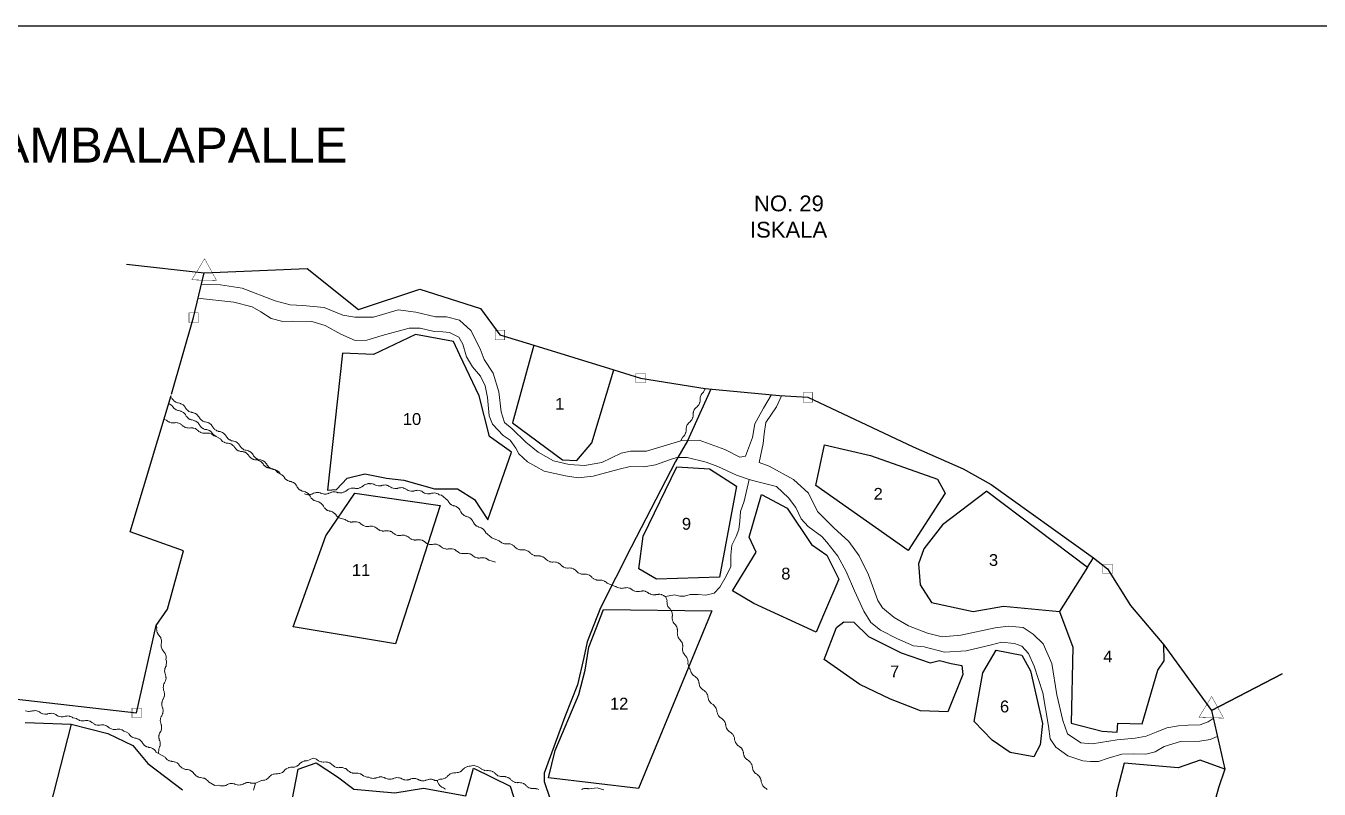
# Model space of a CAD drawing. Header units: inches. Extents: x 45 to 985, y 114 to 777.
# Drawn here: x 243.5 to 571.1, y 583.8 to 777.3 of the extents above; entities that cross this region are included whole.
import ezdxf
from ezdxf.enums import TextEntityAlignment as Align

# ---------------------------------------------------------------- set-up
doc = ezdxf.new("R2010")
doc.units = ezdxf.units.IN
doc.header["$LTSCALE"] = 15
doc.header["$MEASUREMENT"] = 0
doc.linetypes.add('ACAD_ISO02W100', pattern=[15, 12, -3])
for name, color, linetype in [('BOUNDARY', 5, 'Continuous'), ('PLOT', 7, 'Continuous'), ('PLOT NO', 7, 'Continuous'), ('ROAD', 50, 'Continuous'), ('STONES', 3, 'Continuous'), ('STREAM', 130, 'SL'), ('TEXT', 3, 'Continuous'), ('V', 6, 'Continuous')]:
    doc.layers.add(name, color=color, linetype=linetype)
doc.styles.get("Standard").update_dxf_attribs({"font": 'arial.ttf'})
doc.linetypes.add('SL', pattern='A,8e-06,[1,streme line,S=0.066667,R=0,X=0,Y=0],-0.839413', length=0.839421)

msp = doc.modelspace()

# ---------------------------------------------------------------- linework, layer by layer
at = {"layer": 'BOUNDARY', "color": 5, "linetype": 'ACAD_ISO02W100', "ltscale": 0.2}
for points in [[(240.49, 606.7), (271.53, 603.19), (276.49, 625.31), (279.36, 629.42), (283.37, 644.24), (269.9, 649.1), (280.38, 683.99), (285.97, 703.36), (288.68, 714.67)], [(268.97, 716.94), (288.68, 714.67), (314.74, 715.82), (327.77, 705.39), (343.31, 710.6), (358.62, 705.66), (363.52, 698.95), (372.15, 696.36), (392.39, 690.1), (399.17, 688), (415.56, 685.35), (434.38, 683.64), (441.54, 683.16), (468.2, 670.64), (480.94, 665.01), (488.01, 661.1), (513.93, 642.46), (517.46, 639.68), (523.3, 630.4), (531.73, 620.45), (543.78, 603.74), (561.68, 613.1), (543.78, 603.74), (547.17, 588.88), (545.62, 584.15), (543.64, 577.19)]]:
    msp.add_lwpolyline(points, dxfattribs=at)
at = {"layer": 'PLOT'}
for points in [[(323.68, 694.32), (319.9, 659.6), (322.15, 659.78), (324.84, 662.66), (329.31, 663.74), (334.81, 662.64), (339.24, 662.17), (347.01, 659.97), (352.8, 659.96), (357.14, 657.23), (360.53, 652.09), (366.52, 669.25), (360.93, 673.19), (358.3, 683.54), (353.37, 693.86), (351.78, 697.3), (342.17, 699.09), (331.5, 693.97), (323.68, 694.32)], [(372.15, 696.36), (366.74, 676.71), (379.39, 667.35), (383.07, 667.12), (386.81, 671.64), (392.39, 690.1)], [(445.79, 671.07), (457.41, 668.42), (474.4, 662.44), (476.35, 658.88), (466.98, 644.31), (443.58, 660.77), (445.79, 671.07)], [(408.4, 665.57), (416.69, 665.05), (423.45, 660.6), (419.19, 637.61), (403.22, 637.08), (398.73, 639.7), (399.86, 648), (408.4, 665.57)], [(326.77, 658.84), (348.43, 655.71), (341.43, 633.93), (337.12, 620.65), (311.23, 624.96), (319.46, 648.05), (326.77, 658.84)], [(429.8, 658.52), (436.34, 655.06), (442.5, 645.88), (446.41, 643.17), (447.86, 640.14), (449.39, 637.08), (445.82, 628.62), (443.71, 623.61), (427.9, 630.89), (422.48, 634.09), (428.44, 643.91), (426.66, 647.74), (429.8, 658.52)], [(486.86, 659.34), (475.64, 650.87), (470.91, 644.78), (469.61, 640.95), (470.02, 635.62), (472.9, 631.17), (483.44, 628.84), (491.11, 630.21), (505.29, 628.87)], [(486.86, 659.34), (512.37, 640.07), (513.93, 642.46)], [(512.37, 640.07), (505.29, 628.87), (508.72, 619.86), (508.23, 600.57), (516.1, 598.57), (519.94, 598.29), (520.05, 600.57), (526.26, 600.42), (530.24, 613.98), (531.85, 616.39), (531.73, 620.45)], [(389.84, 629.39), (417.27, 629.01), (398.7, 584.03), (375.84, 586.68), (377.55, 593.68), (383.54, 607.84), (385.12, 614.01), (386.11, 619.85), (389.84, 629.39)], [(453.17, 626.15), (456.92, 622.57), (465.16, 618.43), (472.58, 615.84), (474.88, 616.47), (477.9, 615.66), (480.58, 615.21), (480.78, 612.87), (477.01, 603.45), (470.07, 603.67), (462.5, 606.61), (454.72, 610.34), (445.67, 616.69), (448.85, 624.84), (450.66, 626.21), (453.17, 626.15)], [(489.24, 619.05), (495.78, 617.77), (497.93, 613.79), (501.01, 600.48), (500.44, 595.09), (498.79, 592.04), (492.8, 593.1), (488.23, 596.24), (483.66, 600.99), (485.85, 613.35), (489.24, 619.05)], [(254.97, 600.28), (246.93, 568.93), (243.18, 556.01), (240.96, 549.71), (234.75, 533.4), (232.8, 519.88), (232.49, 515.24), (226.56, 486.95)], [(243.28, 600.74), (254.97, 600.28), (264.23, 597.98), (270.58, 594.94), (274.34, 590.32), (283.2, 583.66)], [(310.94, 581.01), (312.45, 588.92), (317.04, 590.52), (322.41, 586.99), (326.52, 583.88), (336.91, 582.88), (344.19, 584.13), (354.93, 582.16), (356.9, 589.16), (366.14, 584.59), (368.69, 576.72)], [(547.17, 588.88), (540.94, 591.17), (535.38, 589.27), (521.65, 590.45), (519.78, 582.94), (519.13, 571.84), (539.24, 567.18)]]:
    msp.add_lwpolyline(points, dxfattribs=at)
at = {"layer": 'ROAD', "linetype": 'ACAD_ISO02W100', "ltscale": 0.2}
msp.add_lwpolyline([(417.01, 685.22), (411.07, 672.1), (408.03, 666.86), (396.77, 645.2), (389.03, 629.78), (385.65, 621.18), (384.84, 617.25), (383.25, 610.27), (380.01, 602.16), (374.77, 587.89), (374.77, 585.79), (379.31, 572.42)], dxfattribs=at)
at = {"layer": 'STONES', "linetype": 'ACAD_ISO02W100', "const_width": 0.1}
for points in [[(291.78, 712.79), (288.76, 718.28), (285.51, 712.92)], [(284.81, 704.55), (287.23, 704.55), (287.23, 702.15), (284.81, 702.15)], [(362.36, 700.14), (364.77, 700.14), (364.77, 697.74), (362.36, 697.74)], [(398.01, 689.19), (400.43, 689.19), (400.43, 686.8), (398.01, 686.8)], [(440.38, 684.35), (442.79, 684.35), (442.79, 681.95), (440.38, 681.95)], [(516.3, 640.87), (518.71, 640.87), (518.71, 638.48), (516.3, 638.48)], [(546.87, 601.86), (543.85, 607.35), (540.6, 601.99)], [(270.37, 604.38), (272.78, 604.38), (272.78, 601.99), (270.37, 601.99)]]:
    msp.add_lwpolyline(points, close=True, dxfattribs=at)
at = {"layer": 'STREAM', "color": 4, "lineweight": 0}
for points in [[(287.99, 711.72), (292.76, 711.64), (298.3, 710.81), (306.67, 707.61), (310.41, 706.56), (313.67, 706.42), (319.08, 705.88), (323.81, 703.95), (326.83, 703.46), (331.56, 703.46), (337.75, 705.32), (342.27, 704.75), (347.28, 703.54), (350.05, 703.54), (353.31, 702.68), (356.21, 700.1), (358.58, 695.47), (359.55, 692.7), (361.89, 689.25), (363.29, 684.52), (363.88, 679.51), (364.72, 676.74), (366.68, 675.18), (370.1, 671.81), (373.28, 669.26), (377.12, 667.05), (381.11, 666.14), (384.95, 665.89), (389.37, 666.65), (394.29, 668.96), (396.66, 669.5), (400.72, 669.5), (409.39, 672.11), (414.07, 672.33), (420.53, 669.93), (424.33, 668.02), (425.78, 668.21), (427.53, 672.95), (428.12, 676.47), (430.3, 680.37), (432.26, 683.71)], [(287, 708.25), (296.17, 707.26), (300.8, 706.05), (303.04, 704.78), (305.65, 703.14), (308.58, 702.36), (311.06, 702.49), (315.93, 702.41), (319.32, 701.39), (323.27, 699.18), (326.88, 697.54), (329.87, 697.6), (333.74, 698.81), (340.55, 700.69), (343.35, 700.72), (346.88, 699.83), (349.08, 699.72), (350.78, 699.59), (353.15, 698.4), (354.14, 696.65), (355.06, 693.45), (356.62, 690.84), (358.66, 688.55), (359.85, 686.08), (360.44, 683.09), (360.84, 678.49), (361.7, 676.39), (364.37, 673.46), (366.12, 672.27), (367.6, 670.23), (368.38, 668.83), (370.53, 666.81), (374.76, 664.44), (380.14, 663.23), (383.42, 662.72), (387.19, 663.15), (393.75, 664.95), (396.53, 665.65), (400.05, 665.54), (402.96, 666.03), (406.56, 667.27), (408.39, 667.89), (411.03, 667.91), (415.82, 666.7), (418.73, 665.65), (423.52, 663.39), (426.69, 662.34), (428.55, 661.8), (433.58, 660.54), (436.65, 657.71), (438.48, 655.24), (439.91, 652.36), (441.66, 650.39), (445.07, 647.84), (446.39, 646.46), (449.19, 642.86), (451.26, 638.98), (453.42, 634.09), (455.73, 628.92), (457.53, 626.07), (459.98, 624.1), (464.26, 621.98), (468.33, 620.2), (471.02, 619.88), (476.16, 618.53), (481.65, 618.93), (488.08, 620.44), (490.63, 621.09), (493.89, 620.76), (495.75, 620.12), (497.47, 618.26), (498.92, 615.03), (501.1, 608.28), (502.5, 599.83), (502.91, 596.62), (504.39, 594.47), (507.4, 592.32), (511.22, 591.03), (513.13, 590.89), (515.18, 590.89), (517.63, 591.73), (521.13, 592.7), (524.06, 592.83), (527.15, 592.75), (529.58, 593.31), (531.81, 594.63), (535.98, 595.95), (540.88, 596.03), (543.43, 596.44), (545.24, 597.19)], [(409.39, 672.11), (409.82, 673.03), (409.98, 673.16), (410.2, 673.4), (410.25, 673.48), (410.39, 673.64), (410.57, 674.05), (410.6, 674.16), (410.65, 674.26), (410.71, 674.61), (410.71, 674.72), (410.71, 674.8), (410.71, 675.12), (410.76, 675.45), (410.79, 675.56), (410.82, 675.77), (411, 676.17), (411.09, 676.26), (411.14, 676.36), (411.35, 676.63), (411.44, 676.69), (411.49, 676.77), (411.6, 676.85), (411.73, 676.95), (411.95, 677.22), (412.03, 677.28), (412.16, 677.47), (412.35, 677.87), (412.38, 677.98), (412.4, 678.06), (412.48, 678.41), (412.48, 678.54), (412.48, 678.62), (412.48, 678.92), (412.54, 679.27), (412.57, 679.35), (412.59, 679.57), (412.78, 679.97), (412.86, 680.05), (412.89, 680.16), (413.1, 680.43), (413.21, 680.51), (413.27, 680.56), (413.37, 680.64), (413.51, 680.75), (413.72, 681.02), (413.8, 681.07), (413.94, 681.26), (414.13, 681.66), (414.15, 681.77), (414.18, 681.88), (414.26, 682.2), (414.26, 682.34), (414.26, 682.42), (414.26, 682.74), (414.31, 683.06), (414.31, 683.14), (414.37, 683.39), (414.56, 683.76), (414.64, 683.87), (414.66, 683.95), (414.88, 684.22), (414.99, 684.3), (415.04, 684.38), (415.15, 684.44), (415.58, 685.35)], [(279.71, 681.56), (280.54, 680.96), (280.62, 680.8), (280.86, 680.56), (280.92, 680.48), (281.05, 680.32), (281.43, 680.05), (281.53, 680.02), (281.62, 679.97), (281.94, 679.83), (282.05, 679.81), (282.13, 679.81), (282.45, 679.75), (282.77, 679.62), (282.85, 679.59), (283.07, 679.51), (283.42, 679.27), (283.5, 679.19), (283.58, 679.13), (283.82, 678.87), (283.88, 678.76), (283.93, 678.68), (283.98, 678.57), (284.06, 678.41), (284.31, 678.17), (284.36, 678.09), (284.5, 677.92), (284.87, 677.65), (284.98, 677.63), (285.06, 677.57), (285.38, 677.44), (285.49, 677.41), (285.6, 677.41), (285.89, 677.36), (286.22, 677.22), (286.3, 677.22), (286.51, 677.14), (286.86, 676.87), (286.94, 676.79), (287.02, 676.74), (287.27, 676.47), (287.32, 676.36), (287.37, 676.28), (287.43, 676.17), (287.51, 676.01), (287.75, 675.77), (287.81, 675.69), (287.94, 675.53), (288.32, 675.26), (288.42, 675.23), (288.5, 675.18), (288.83, 675.04), (288.94, 675.02), (289.04, 675.02), (289.34, 674.96), (289.66, 674.83), (289.74, 674.83), (289.96, 674.75), (290.31, 674.48), (290.39, 674.4), (290.47, 674.34), (290.71, 674.08), (290.77, 673.97), (290.82, 673.89), (290.87, 673.78), (291.71, 673.21)], [(280.16, 683.12), (280.46, 682.93), (280.54, 682.77), (280.78, 682.5), (280.84, 682.42), (280.97, 682.26), (281.35, 682.01), (281.45, 681.96), (281.53, 681.91), (281.86, 681.77), (281.97, 681.77), (282.07, 681.74), (282.37, 681.69), (282.69, 681.56), (282.77, 681.53), (282.99, 681.45), (283.34, 681.21), (283.42, 681.13), (283.5, 681.05), (283.74, 680.8), (283.8, 680.7), (283.85, 680.61), (283.9, 680.51), (283.98, 680.35), (284.23, 680.1), (284.25, 680.02), (284.41, 679.86), (284.76, 679.59), (284.87, 679.57), (284.98, 679.48), (285.3, 679.38), (285.41, 679.35), (285.49, 679.32), (285.81, 679.3), (286.14, 679.16), (286.22, 679.13), (286.43, 679.05), (286.78, 678.81), (286.86, 678.73), (286.94, 678.65), (287.16, 678.41), (287.24, 678.3), (287.29, 678.22), (287.35, 678.11), (287.43, 677.95), (287.64, 677.68), (287.7, 677.63), (287.86, 677.44), (288.21, 677.2), (288.32, 677.14), (288.42, 677.09), (288.72, 676.95), (288.85, 676.95), (288.94, 676.93), (289.23, 676.87), (289.55, 676.77), (289.64, 676.74), (289.85, 676.66), (290.23, 676.39), (290.31, 676.31), (290.39, 676.26), (290.6, 675.99), (290.66, 675.88), (290.71, 675.82), (290.79, 675.72), (290.87, 675.56), (291.09, 675.29), (291.14, 675.21), (291.3, 675.04), (291.65, 674.8), (291.76, 674.75), (291.84, 674.69), (292.16, 674.56), (292.3, 674.53), (292.38, 674.53), (292.68, 674.48), (293, 674.34), (293.08, 674.32), (293.3, 674.24), (293.67, 673.99), (293.73, 673.91), (293.83, 673.83), (294.05, 673.59), (294.1, 673.48), (294.16, 673.4), (294.21, 673.29), (294.32, 673.13), (294.53, 672.89), (294.59, 672.81), (294.72, 672.65), (295.1, 672.38), (295.21, 672.35), (295.29, 672.27), (295.61, 672.16), (295.74, 672.14), (295.82, 672.11), (296.12, 672.08), (296.44, 671.95), (296.52, 671.92), (296.74, 671.84), (297.09, 671.6), (297.17, 671.49), (297.28, 671.44), (297.49, 671.2), (297.55, 671.06), (297.6, 671.01), (297.65, 670.9), (297.74, 670.74), (297.98, 670.47), (298.03, 670.42), (298.17, 670.23), (298.54, 669.98), (298.65, 669.93), (298.73, 669.88), (299.05, 669.74), (299.16, 669.74), (299.27, 669.72), (299.57, 669.66), (299.89, 669.55), (299.97, 669.53), (300.18, 669.45), (300.53, 669.18), (300.61, 669.1), (300.7, 669.04), (300.94, 668.77), (300.99, 668.67), (301.05, 668.61), (301.1, 668.5), (301.18, 668.32), (301.42, 668.07), (301.48, 667.99), (301.61, 667.83), (301.99, 667.56), (302.07, 667.54), (302.18, 667.48), (302.5, 667.35), (302.61, 667.32), (302.69, 667.32), (303.01, 667.27), (303.33, 667.13), (303.41, 667.11), (303.63, 667.02), (303.98, 666.78), (304.06, 666.7), (304.14, 666.62), (304.36, 666.38), (304.44, 666.27), (304.49, 666.19), (304.54, 666.08), (304.62, 665.92), (304.84, 665.68), (304.89, 665.6), (305.06, 665.44), (305.41, 665.17), (305.51, 665.14), (305.62, 665.06), (305.94, 664.95), (306.05, 664.93), (306.13, 664.9), (306.45, 664.84), (306.75, 664.74), (306.83, 664.71), (307.05, 664.63), (307.42, 664.39), (307.5, 664.28), (307.58, 664.23), (307.8, 663.96), (307.85, 663.85), (307.91, 663.8), (307.99, 663.69), (308.28, 663.47)], [(434.9, 683.55), (433.66, 680.72), (430.95, 676.79), (430.52, 673.89), (430.22, 671.41), (429.2, 666.65), (431.75, 665.68), (437.92, 662.34), (441.74, 658.82), (444.02, 654.24), (448.14, 650.04), (451.94, 646.63), (454.6, 642.94), (456.94, 638.15), (459.26, 631.64), (460.47, 629.81), (463.4, 627.36), (467.09, 625.26), (471.85, 623.37), (475.56, 622.43), (480.3, 622.89), (489.05, 624.72), (492.41, 625.15), (496.07, 624.85), (498.65, 623.16), (501.18, 620.71), (503.34, 615.7), (504.63, 607.71), (506.19, 601.25), (507.35, 597.89), (510.74, 595.6), (513.62, 595.33), (519.89, 596.36), (524.46, 596.76), (527.29, 597.3), (529.79, 598.29), (532.51, 599.4), (535.41, 599.85), (537.86, 600.02), (540.96, 600.15), (542.98, 600.88), (544.24, 601.71)], [(278.49, 677.55), (279.11, 677.36), (279.19, 677.25), (279.27, 677.2), (279.36, 677.12), (279.65, 676.95), (279.76, 676.9), (279.84, 676.85), (280.27, 676.71), (280.49, 676.69), (280.59, 676.69), (280.92, 676.66), (281.24, 676.71), (281.32, 676.71), (281.43, 676.74), (281.78, 676.71), (281.88, 676.69), (281.99, 676.66), (282.42, 676.52), (282.61, 676.42), (282.69, 676.36), (282.96, 676.17), (283.1, 676.04), (283.18, 675.96), (283.26, 675.91), (283.34, 675.82), (283.63, 675.64), (283.74, 675.61), (283.85, 675.53), (284.25, 675.39), (284.5, 675.39), (284.58, 675.39), (284.9, 675.37), (285.22, 675.39), (285.3, 675.39), (285.44, 675.42), (285.76, 675.39), (285.87, 675.37), (285.98, 675.37), (286.41, 675.21), (286.59, 675.1), (286.68, 675.04), (286.94, 674.86), (287.08, 674.72), (287.19, 674.64), (287.24, 674.59), (287.32, 674.51), (287.62, 674.32), (287.72, 674.29), (287.83, 674.24), (288.24, 674.1), (288.48, 674.08), (288.56, 674.08), (288.91, 674.05), (289.2, 674.1), (289.29, 674.1), (289.42, 674.1), (289.74, 674.1), (289.85, 674.05), (289.99, 674.05), (290.39, 673.91), (290.58, 673.78), (290.66, 673.73), (290.95, 673.56), (291.09, 673.43), (291.71, 673.21), (292.76, 672.6), (292.86, 672.43), (293.11, 672.22), (293.16, 672.14), (293.32, 671.98), (293.7, 671.76), (293.81, 671.73), (293.91, 671.68), (294.24, 671.57), (294.34, 671.57), (294.43, 671.55), (294.75, 671.52), (295.07, 671.44), (295.15, 671.41), (295.37, 671.36), (295.77, 671.12), (295.85, 671.03), (295.93, 670.98), (296.17, 670.74), (296.26, 670.63), (296.31, 670.58), (296.36, 670.47), (296.47, 670.31), (296.71, 670.07), (296.77, 670.01), (296.93, 669.85), (297.3, 669.63), (297.41, 669.61), (297.52, 669.55), (297.84, 669.45), (297.98, 669.45), (298.06, 669.42), (298.35, 669.39), (298.7, 669.31), (298.79, 669.29), (299, 669.23), (299.38, 668.99), (299.46, 668.91), (299.57, 668.85), (299.81, 668.61), (299.86, 668.5), (299.92, 668.45), (300, 668.34), (300.08, 668.18), (300.35, 667.94), (300.4, 667.89), (300.56, 667.72), (300.94, 667.51), (301.05, 667.48), (301.13, 667.4), (301.48, 667.32), (301.58, 667.32), (301.66, 667.29), (301.99, 667.27), (302.31, 667.19), (302.39, 667.16), (302.61, 667.08), (302.98, 666.86), (303.06, 666.78), (303.17, 666.73), (303.41, 666.49), (303.49, 666.38), (303.55, 666.32), (303.6, 666.22), (303.71, 666.06), (303.95, 665.81), (304.01, 665.76), (304.17, 665.6), (304.54, 665.38), (304.65, 665.36), (304.76, 665.28), (305.08, 665.19), (305.22, 665.19), (305.3, 665.17), (305.59, 665.14), (305.92, 665.06), (306.02, 665.03), (306.24, 664.95), (306.62, 664.74), (306.7, 664.66), (306.78, 664.6), (307.02, 664.36), (307.1, 664.25), (307.15, 664.2), (307.24, 664.09), (308.28, 663.47), (308.8, 663.1), (308.88, 662.93), (309.09, 662.66), (309.12, 662.58), (309.28, 662.42), (309.63, 662.15), (309.74, 662.1), (309.82, 662.05), (310.14, 661.91), (310.25, 661.88), (310.33, 661.86), (310.65, 661.8), (310.95, 661.67), (311.03, 661.64), (311.24, 661.56), (311.59, 661.29), (311.68, 661.21), (311.76, 661.13), (311.97, 660.86), (312.03, 660.75), (312.08, 660.7), (312.13, 660.57), (312.21, 660.4), (312.43, 660.14), (312.48, 660.08), (312.64, 659.89), (312.99, 659.62), (313.1, 659.6), (313.18, 659.52), (313.51, 659.38), (313.61, 659.38), (313.69, 659.35), (314.02, 659.27), (314.31, 659.17), (314.39, 659.14), (314.61, 659.03), (314.96, 658.76), (315.04, 658.68), (315.12, 658.63), (315.34, 658.36), (315.39, 658.25), (315.44, 658.17), (315.5, 658.06), (315.58, 657.9), (315.79, 657.63), (315.85, 657.55), (315.98, 657.39), (316.36, 657.12), (316.44, 657.07), (316.55, 657.01), (316.84, 656.88), (316.98, 656.85), (317.06, 656.83), (317.35, 656.77), (317.68, 656.64), (317.76, 656.61), (317.97, 656.53), (318.32, 656.26), (318.4, 656.18), (318.48, 656.1), (318.7, 655.83), (318.75, 655.72), (318.81, 655.67), (318.86, 655.53), (318.94, 655.37), (319.16, 655.1), (319.21, 655.05), (319.35, 654.86), (319.7, 654.59), (319.8, 654.56), (319.91, 654.48), (320.21, 654.35), (320.34, 654.35), (320.42, 654.32), (320.72, 654.27), (321.04, 654.13), (321.12, 654.11), (321.34, 654), (321.69, 653.73), (321.74, 653.65), (321.85, 653.6), (322.06, 653.33), (322.12, 653.22), (322.17, 653.14), (322.22, 653.03), (322.74, 652.65), (324.4, 652.17), (324.54, 652.04), (324.84, 651.87), (324.92, 651.82), (325.1, 651.71), (325.53, 651.6), (325.64, 651.58), (325.75, 651.55), (326.1, 651.55), (326.23, 651.58), (326.32, 651.58), (326.61, 651.63), (326.96, 651.63), (327.04, 651.63), (327.26, 651.63), (327.69, 651.5), (327.8, 651.44), (327.9, 651.42), (328.2, 651.25), (328.28, 651.15), (328.36, 651.12), (328.44, 651.04), (328.58, 650.9), (328.87, 650.74), (328.95, 650.69), (329.14, 650.58), (329.57, 650.45), (329.68, 650.45), (329.79, 650.42), (330.14, 650.39), (330.27, 650.42), (330.35, 650.42), (330.65, 650.5), (331, 650.47), (331.08, 650.47), (331.29, 650.47), (331.72, 650.37), (331.83, 650.29), (331.94, 650.26), (332.24, 650.1), (332.32, 650.02), (332.4, 649.96), (332.48, 649.88), (332.61, 649.75), (332.91, 649.59), (332.99, 649.53), (333.18, 649.42), (333.61, 649.32), (333.72, 649.29), (333.82, 649.26), (334.17, 649.26), (334.31, 649.29), (334.39, 649.29), (334.68, 649.34), (335.03, 649.34), (335.12, 649.34), (335.33, 649.34), (335.76, 649.21), (335.87, 649.16), (335.98, 649.13), (336.27, 648.94), (336.35, 648.86), (336.43, 648.83), (336.51, 648.72), (336.65, 648.62), (336.95, 648.46), (337.03, 648.4), (337.21, 648.27), (337.64, 648.16), (337.75, 648.16), (337.86, 648.13), (338.21, 648.11), (338.34, 648.13), (338.43, 648.13), (338.72, 648.19), (339.07, 648.19), (339.15, 648.19), (339.39, 648.19), (339.8, 648.08), (339.91, 648), (340.01, 647.97), (340.31, 647.81), (340.39, 647.73), (340.47, 647.68), (340.55, 647.59), (340.69, 647.46), (340.98, 647.3), (341.06, 647.24), (341.25, 647.14), (341.68, 647), (341.82, 647), (341.9, 646.98), (342.25, 646.98), (342.38, 647), (342.46, 647), (342.76, 647.06), (343.11, 647.06), (343.19, 647.06), (343.43, 647.03), (343.83, 646.92), (343.94, 646.87), (344.05, 646.84), (344.35, 646.65), (344.43, 646.57), (344.51, 646.55), (344.59, 646.44), (344.72, 646.33), (345.05, 646.14), (345.1, 646.11), (345.31, 645.98), (345.72, 645.87), (345.85, 645.87), (345.93, 645.85), (346.28, 645.82), (346.42, 645.85), (346.5, 645.85), (346.79, 645.9), (347.14, 645.9), (347.23, 645.9), (347.47, 645.9), (347.87, 645.76), (347.98, 645.71), (348.09, 645.68), (348.38, 645.52), (348.46, 645.44), (348.54, 645.39), (348.62, 645.31), (348.79, 645.17), (349.08, 645.01), (349.14, 644.96), (349.35, 644.85), (349.75, 644.72), (349.89, 644.72), (350, 644.69), (350.32, 644.69), (350.45, 644.72), (350.54, 644.72), (350.83, 644.77), (351.18, 644.74), (351.26, 644.77), (351.5, 644.74), (351.91, 644.63), (352.02, 644.58), (352.12, 644.55), (352.42, 644.37), (352.5, 644.28), (352.58, 644.23), (352.66, 644.15), (352.82, 644.04), (353.12, 643.85), (353.17, 643.83), (353.39, 643.69), (353.79, 643.58), (353.93, 643.58), (354.03, 643.56), (354.36, 643.53), (354.49, 643.56), (354.57, 643.56), (354.87, 643.61), (355.22, 643.61), (355.3, 643.61), (355.54, 643.61), (355.94, 643.48), (356.05, 643.42), (356.16, 643.4), (356.46, 643.24), (356.54, 643.15), (356.62, 643.1), (356.7, 643.02), (356.86, 642.89), (357.16, 642.72), (357.21, 642.67), (357.42, 642.56), (357.83, 642.43), (357.96, 642.43), (358.07, 642.4), (358.39, 642.4), (358.53, 642.43), (358.61, 642.43), (358.9, 642.48), (359.25, 642.45), (359.34, 642.48), (359.58, 642.45), (359.98, 642.35), (360.09, 642.29), (360.2, 642.27), (360.49, 642.08), (360.57, 642), (360.65, 641.94), (360.76, 641.86), (362.43, 641.38)], [(426.69, 662.34), (425.43, 656.85), (424.54, 654.19), (424.33, 651.79), (424.08, 649.67), (423.38, 647.84), (422.33, 645.66), (422.07, 643.15), (422.07, 640.3), (420.85, 637.83), (419.24, 635.03), (417.84, 633.49), (415.69, 632.98), (413.8, 633.22), (411.79, 633.22), (410.28, 632.77), (409.12, 632.77), (407.75, 633.12), (405.54, 632.69), (405.89, 631.64), (405.86, 631.45), (405.89, 631.1), (405.89, 631.02), (405.92, 630.78), (406.05, 630.37), (406.11, 630.26), (406.13, 630.16), (406.32, 629.89), (406.4, 629.78), (406.46, 629.73), (406.67, 629.51), (406.86, 629.21), (406.91, 629.13), (407.05, 628.95), (407.18, 628.54), (407.18, 628.41), (407.21, 628.33), (407.24, 627.98), (407.24, 627.84), (407.24, 627.76), (407.21, 627.65), (407.18, 627.47), (407.21, 627.12), (407.21, 627.03), (407.24, 626.79), (407.37, 626.39), (407.43, 626.28), (407.45, 626.17), (407.64, 625.9), (407.72, 625.8), (407.78, 625.74), (408.02, 625.53), (408.18, 625.23), (408.23, 625.15), (408.37, 624.96), (408.5, 624.56), (408.5, 624.42), (408.56, 624.32), (408.58, 623.99), (408.56, 623.86), (408.56, 623.78), (408.53, 623.67), (408.5, 623.48), (408.53, 623.13), (408.53, 623.05), (408.56, 622.81), (408.69, 622.41), (408.74, 622.3), (408.8, 622.19), (408.96, 621.92), (409.07, 621.81), (409.12, 621.76), (409.34, 621.54), (409.5, 621.25), (409.55, 621.17), (409.69, 620.98), (409.82, 620.58), (409.82, 620.44), (409.87, 620.33), (409.9, 620.01), (409.87, 619.88), (409.87, 619.8), (409.85, 619.66), (409.82, 619.5), (409.85, 619.15), (409.85, 619.07), (409.87, 618.83), (410.01, 618.42), (410.06, 618.32), (410.12, 618.21), (410.28, 617.94), (410.39, 617.83), (410.44, 617.78), (410.65, 617.56), (410.84, 617.27), (410.87, 617.19), (411, 617), (411.14, 616.59), (411.14, 616.46), (411.19, 616.35), (411.22, 616.03), (411.19, 615.89), (411.19, 615.81), (411.17, 615.68), (411.54, 614.63), (411.76, 614.25), (411.79, 614.06), (411.89, 613.74), (411.92, 613.66), (412, 613.44), (412.22, 613.07), (412.3, 612.99), (412.38, 612.88), (412.62, 612.66), (412.73, 612.58), (412.78, 612.53), (413.05, 612.37), (413.29, 612.13), (413.37, 612.07), (413.53, 611.94), (413.78, 611.56), (413.8, 611.45), (413.86, 611.35), (413.96, 611.02), (413.99, 610.91), (413.99, 610.81), (414.02, 610.7), (414.05, 610.51), (414.15, 610.19), (414.15, 610.11), (414.23, 609.89), (414.48, 609.52), (414.56, 609.43), (414.61, 609.35), (414.85, 609.11), (414.96, 609.03), (415.04, 608.98), (415.31, 608.82), (415.55, 608.6), (415.61, 608.55), (415.77, 608.39), (416.01, 608.01), (416.04, 607.9), (416.12, 607.82), (416.23, 607.47), (416.23, 607.36), (416.25, 607.28), (416.25, 607.15), (416.28, 606.96), (416.39, 606.64), (416.41, 606.56), (416.49, 606.34), (416.71, 605.96), (416.79, 605.88), (416.87, 605.8), (417.11, 605.56), (417.22, 605.51), (417.27, 605.45), (417.54, 605.29), (417.79, 605.05), (417.87, 604.99), (418.03, 604.83), (418.27, 604.46), (418.3, 604.35), (418.35, 604.27), (418.46, 603.94), (418.49, 603.81), (418.49, 603.73), (418.51, 603.59), (418.54, 603.43), (418.65, 603.11), (418.65, 603), (418.73, 602.79), (418.97, 602.41), (419.05, 602.36), (419.1, 602.25), (419.35, 602.01), (419.45, 601.95), (419.54, 601.9), (419.78, 601.74), (420.05, 601.5), (420.1, 601.44), (420.26, 601.28), (420.5, 600.93), (420.53, 600.8), (420.61, 600.72), (420.72, 600.39), (420.72, 600.26), (420.75, 600.18), (420.75, 600.07), (420.77, 599.88), (420.88, 599.56), (420.91, 599.48), (420.96, 599.26), (421.2, 598.89), (421.28, 598.8), (421.34, 598.7), (421.61, 598.48), (421.72, 598.4), (421.77, 598.35), (422.04, 598.19), (422.28, 597.97), (422.36, 597.89), (422.52, 597.76), (422.76, 597.38), (422.79, 597.27), (422.85, 597.16), (422.95, 596.84), (422.95, 596.73), (422.98, 596.65), (423.01, 596.52), (423.01, 596.33), (423.11, 596.01), (423.14, 595.93), (423.22, 595.71), (423.46, 595.33), (423.55, 595.25), (423.6, 595.17), (423.84, 594.93), (423.95, 594.85), (424.03, 594.8), (424.27, 594.66), (424.54, 594.42), (424.59, 594.36), (424.76, 594.2), (425, 593.83), (425.03, 593.72), (425.08, 593.64), (425.19, 593.29), (425.21, 593.18), (425.24, 593.1), (425.24, 592.97), (425.27, 592.78), (425.38, 592.45), (425.4, 592.37), (425.46, 592.16), (425.7, 591.78), (425.78, 591.7), (425.83, 591.62), (426.1, 591.38), (426.18, 591.32), (426.26, 591.27), (426.53, 591.11), (426.77, 590.87), (426.86, 590.81), (427.02, 590.65), (427.23, 590.27), (427.29, 590.17), (427.34, 590.09), (427.45, 589.76), (427.45, 589.63), (427.47, 589.55), (427.5, 589.41), (427.5, 589.25), (427.61, 588.93), (427.64, 588.82), (427.72, 588.61), (427.96, 588.26), (428.04, 588.17), (428.09, 588.07), (428.34, 587.83), (428.44, 587.77), (428.5, 587.72), (428.77, 587.56), (429.01, 587.31), (429.09, 587.26), (429.25, 587.1), (429.49, 586.75), (429.52, 586.64), (429.57, 586.53), (429.68, 586.21), (429.71, 586.08), (429.73, 586), (429.73, 585.89), (429.76, 585.7), (429.87, 585.38), (429.9, 585.3), (429.95, 585.08), (430.19, 584.7), (430.27, 584.62), (430.33, 584.51), (430.57, 584.3), (430.68, 584.22), (430.76, 584.17), (431.03, 584), (431.27, 583.79)], [(314.02, 658.68), (314.12, 658.68), (314.31, 658.6), (314.64, 658.52), (314.72, 658.49), (314.93, 658.47), (315.39, 658.47), (315.5, 658.49), (315.6, 658.52), (315.93, 658.6), (316.04, 658.66), (316.12, 658.68), (316.38, 658.84), (316.71, 658.92), (316.82, 658.98), (317.03, 659.03), (317.46, 659.03), (317.57, 659.03), (317.68, 659.03), (318.03, 658.95), (318.13, 658.9), (318.21, 658.87), (318.32, 658.82), (318.48, 658.74), (318.83, 658.68), (318.91, 658.66), (319.13, 658.6), (319.59, 658.63), (319.7, 658.66), (319.8, 658.66), (320.13, 658.76), (320.23, 658.82), (320.31, 658.84), (320.58, 658.98), (320.91, 659.09), (320.99, 659.11), (321.2, 659.17), (321.66, 659.19), (321.77, 659.17), (321.87, 659.17), (322.22, 659.11), (322.33, 659.06), (322.41, 659.03), (322.52, 658.98), (322.63, 658.98), (322.76, 659.01), (322.92, 658.98), (323.27, 658.98), (323.35, 658.98), (323.6, 658.98), (324.03, 659.09), (324.11, 659.17), (324.22, 659.19), (324.51, 659.35), (324.62, 659.44), (324.7, 659.49), (324.92, 659.68), (325.21, 659.87), (325.29, 659.89), (325.48, 660), (325.91, 660.14), (326.02, 660.14), (326.13, 660.16), (326.48, 660.16), (326.58, 660.14), (326.69, 660.14), (326.8, 660.11), (326.99, 660.08), (327.34, 660.08), (327.42, 660.08), (327.63, 660.08), (328.06, 660.19), (328.17, 660.27), (328.28, 660.3), (328.58, 660.46), (328.66, 660.54), (328.74, 660.59), (328.98, 660.78), (329.28, 660.97), (329.33, 661), (329.54, 661.1), (329.98, 661.24), (330.08, 661.24), (330.19, 661.27), (330.51, 661.27), (330.65, 661.24), (330.73, 661.24), (330.86, 661.21), (330.97, 661.27), (331.59, 661.16), (331.75, 661.05), (332.05, 660.92), (332.13, 660.86), (332.34, 660.78), (332.77, 660.7), (332.88, 660.73), (333.02, 660.7), (333.34, 660.73), (333.47, 660.75), (333.55, 660.78), (333.85, 660.86), (334.17, 660.89), (334.28, 660.92), (334.5, 660.94), (334.93, 660.86), (335.03, 660.81), (335.14, 660.81), (335.46, 660.67), (335.55, 660.59), (335.63, 660.57), (335.73, 660.49), (335.9, 660.38), (336.19, 660.24), (336.27, 660.19), (336.49, 660.11), (336.92, 660.03), (337.03, 660.05), (337.13, 660.03), (337.48, 660.05), (337.59, 660.08), (337.7, 660.11), (337.99, 660.19), (338.32, 660.22), (338.4, 660.24), (338.64, 660.27), (339.07, 660.19), (339.18, 660.14), (339.29, 660.14), (339.61, 660), (339.69, 659.92), (339.77, 659.89), (339.88, 659.81), (340.04, 659.7), (340.34, 659.57), (340.42, 659.52), (340.63, 659.44), (341.06, 659.35), (341.17, 659.38), (341.28, 659.35), (341.63, 659.38), (341.74, 659.41), (341.84, 659.44), (342.14, 659.52), (342.46, 659.54), (342.54, 659.57), (342.78, 659.6), (343.22, 659.52), (343.32, 659.46), (343.43, 659.46), (343.75, 659.33), (343.83, 659.25), (343.92, 659.22), (344.02, 659.14), (344.18, 659.03), (344.48, 658.9), (344.56, 658.84), (344.78, 658.76), (345.21, 658.68), (345.31, 658.71), (345.42, 658.68), (345.77, 658.71), (345.88, 658.74), (345.99, 658.76), (346.26, 658.84), (346.61, 658.87), (346.69, 658.9), (346.93, 658.92), (347.36, 658.84), (347.47, 658.79), (347.57, 658.79), (347.9, 658.66), (347.98, 658.57), (348.06, 658.55), (348.17, 658.47), (348.79, 658.36), (350.35, 657.01), (350.43, 656.85), (350.62, 656.58), (350.67, 656.5), (350.8, 656.31), (351.15, 656.02), (351.23, 655.99), (351.32, 655.91), (351.64, 655.75), (351.75, 655.72), (351.83, 655.69), (352.12, 655.61), (352.45, 655.48), (352.53, 655.43), (352.72, 655.35), (353.06, 655.05), (353.12, 654.97), (353.23, 654.89), (353.41, 654.62), (353.47, 654.48), (353.5, 654.43), (353.55, 654.3), (353.63, 654.13), (353.82, 653.87), (353.87, 653.78), (354.01, 653.6), (354.33, 653.33), (354.44, 653.27), (354.52, 653.19), (354.84, 653.03), (354.95, 653), (355.03, 652.98), (355.33, 652.9), (355.65, 652.76), (355.73, 652.73), (355.92, 652.63), (356.27, 652.33), (356.32, 652.25), (356.4, 652.17), (356.62, 651.9), (356.67, 651.79), (356.7, 651.71), (356.75, 651.6), (356.83, 651.42), (357.02, 651.15), (357.07, 651.07), (357.21, 650.88), (357.53, 650.61), (357.64, 650.55), (357.72, 650.47), (358.04, 650.34), (358.15, 650.29), (358.23, 650.26), (358.53, 650.18), (358.85, 650.04), (358.93, 650.02), (359.12, 649.91), (359.47, 649.61), (359.52, 649.53), (359.6, 649.45), (359.82, 649.18), (359.87, 649.07), (359.9, 648.99), (359.95, 648.89), (361.54, 647.54), (363.4, 646.81), (363.53, 646.65), (363.8, 646.46), (363.88, 646.41), (364.07, 646.28), (364.48, 646.11), (364.58, 646.09), (364.69, 646.06), (365.01, 646.01), (365.15, 646.03), (365.23, 646.03), (365.55, 646.06), (365.87, 646.01), (365.96, 646.01), (366.2, 645.98), (366.6, 645.82), (366.71, 645.74), (366.79, 645.71), (367.09, 645.5), (367.17, 645.41), (367.22, 645.36), (367.3, 645.25), (367.44, 645.12), (367.7, 644.93), (367.79, 644.88), (367.97, 644.74), (368.38, 644.58), (368.48, 644.55), (368.59, 644.53), (368.94, 644.47), (369.05, 644.5), (369.13, 644.47), (369.45, 644.5), (369.78, 644.47), (369.88, 644.47), (370.1, 644.42), (370.5, 644.26), (370.61, 644.2), (370.72, 644.15), (370.99, 643.96), (371.07, 643.88), (371.12, 643.83), (371.2, 643.72), (371.34, 643.58), (371.61, 643.4), (371.69, 643.34), (371.88, 643.21), (372.28, 643.05), (372.39, 643.02), (372.49, 642.99), (372.84, 642.94), (372.95, 642.94), (373.03, 642.94), (373.36, 642.97), (373.68, 642.94), (373.79, 642.91), (374, 642.89), (374.41, 642.72), (374.51, 642.67), (374.62, 642.62), (374.89, 642.43), (374.97, 642.35), (375.02, 642.27), (375.13, 642.19), (375.24, 642.05), (375.51, 641.86), (375.59, 641.78), (375.78, 641.67), (376.18, 641.51), (376.29, 641.49), (376.4, 641.43), (376.75, 641.41), (376.85, 641.41), (376.96, 641.41), (377.26, 641.43), (377.61, 641.38), (377.69, 641.38), (377.9, 641.35), (378.31, 641.19), (378.42, 641.14), (378.52, 641.08), (378.79, 640.89), (378.87, 640.79), (378.95, 640.73), (379.03, 640.65), (379.14, 640.52), (379.44, 640.3), (379.49, 640.25), (379.68, 640.11), (380.08, 639.95), (380.19, 639.95), (380.3, 639.9), (380.65, 639.87), (380.76, 639.87), (380.86, 639.87), (381.16, 639.9), (381.51, 639.84), (381.59, 639.84), (381.81, 639.82), (382.24, 639.66), (382.32, 639.6), (382.42, 639.55), (382.69, 639.36), (382.77, 639.25), (382.86, 639.2), (382.94, 639.12), (383.04, 638.98), (383.34, 638.77), (383.39, 638.71), (383.58, 638.58), (383.99, 638.42), (384.09, 638.42), (384.2, 638.36), (384.55, 638.34), (384.66, 638.34), (384.77, 638.34), (385.06, 638.36), (385.41, 638.31), (385.49, 638.31), (385.71, 638.28), (386.14, 638.12), (386.22, 638.04), (386.33, 638.01), (386.6, 637.83), (386.68, 637.72), (386.76, 637.66), (386.84, 637.58), (386.95, 637.42), (387.24, 637.23), (387.3, 637.18), (387.48, 637.05), (387.89, 636.88), (388.02, 636.88), (388.1, 636.83), (388.45, 636.78), (388.59, 636.8), (388.67, 636.8), (388.96, 636.83), (389.31, 636.78), (389.39, 636.78), (389.61, 636.75), (390.04, 636.59), (390.12, 636.51), (390.23, 636.48), (390.5, 636.27), (390.58, 636.18), (390.66, 636.13), (390.74, 636.02), (392.62, 635.3), (392.89, 635.24), (393.05, 635.13), (393.35, 634.97), (393.43, 634.95), (393.65, 634.84), (394.08, 634.76), (394.19, 634.76), (394.29, 634.73), (394.64, 634.76), (394.75, 634.79), (394.83, 634.79), (395.13, 634.87), (395.48, 634.89), (395.56, 634.89), (395.8, 634.92), (396.23, 634.81), (396.34, 634.79), (396.45, 634.76), (396.74, 634.6), (396.85, 634.54), (396.93, 634.49), (397.01, 634.41), (397.17, 634.3), (397.47, 634.14), (397.55, 634.11), (397.76, 634), (398.19, 633.92), (398.3, 633.92), (398.41, 633.9), (398.76, 633.92), (398.87, 633.95), (398.95, 633.98), (399.24, 634.06), (399.59, 634.06), (399.67, 634.09), (399.92, 634.09), (400.35, 634), (400.46, 633.95), (400.56, 633.92), (400.86, 633.79), (400.97, 633.71), (401.02, 633.65), (401.13, 633.57), (401.29, 633.47), (401.59, 633.33), (401.67, 633.28), (401.85, 633.17), (402.31, 633.09), (402.42, 633.09), (402.53, 633.09), (402.85, 633.09), (402.99, 633.12), (403.07, 633.14), (403.36, 633.22), (403.71, 633.22), (403.79, 633.25), (404.03, 633.25), (404.47, 633.17), (404.55, 633.12), (404.65, 633.09), (404.98, 632.96), (405.08, 632.87), (405.14, 632.82), (405.25, 632.77), (405.54, 632.69)], [(301.61, 585.38), (300.7, 585.32), (300.59, 585.38), (300.51, 585.4), (300.37, 585.46), (300.05, 585.51), (299.94, 585.51), (299.83, 585.54), (299.38, 585.51), (299.16, 585.43), (299.08, 585.4), (298.76, 585.3), (298.49, 585.13), (298.41, 585.11), (298.3, 585.05), (297.98, 584.95), (297.87, 584.95), (297.76, 584.92), (297.3, 584.89), (297.09, 584.92), (297.01, 584.95), (296.66, 585.03), (296.5, 585.08), (296.39, 585.13), (296.31, 585.16), (296.2, 585.21), (295.85, 585.27), (295.74, 585.27), (295.64, 585.3), (295.21, 585.27), (294.96, 585.19), (294.88, 585.16), (294.56, 585.05), (294.29, 584.89), (294.21, 584.86), (294.1, 584.81), (293.78, 584.7), (293.67, 584.7), (293.56, 584.68), (293.13, 584.65), (292.89, 584.68), (292.81, 584.7), (292.49, 584.78), (292.3, 584.84), (291.38, 584.78), (289.72, 585.73), (289.64, 585.83), (289.58, 585.91), (289.5, 586), (289.26, 586.24), (289.18, 586.29), (289.1, 586.37), (288.69, 586.59), (288.48, 586.64), (288.4, 586.67), (288.07, 586.75), (287.75, 586.78), (287.67, 586.8), (287.54, 586.8), (287.21, 586.88), (287.13, 586.94), (287.02, 586.96), (286.62, 587.18), (286.46, 587.34), (286.41, 587.42), (286.16, 587.64), (286.06, 587.8), (285.98, 587.91), (285.92, 587.96), (285.87, 588.07), (285.6, 588.31), (285.52, 588.36), (285.44, 588.44), (285.03, 588.66), (284.82, 588.71), (284.74, 588.74), (284.41, 588.82), (284.09, 588.82), (284.01, 588.85), (283.9, 588.85), (283.55, 588.96), (283.47, 589.01), (283.36, 589.04), (282.96, 589.25), (282.8, 589.41), (282.75, 589.47), (282.5, 589.71), (282.4, 589.87), (282.32, 589.95), (282.26, 590.03), (282.21, 590.14), (281.94, 590.35), (281.86, 590.41), (281.78, 590.49), (281.4, 590.7), (281.16, 590.76), (281.08, 590.79), (280.75, 590.87), (280.43, 590.89), (280.35, 590.92), (280.24, 590.92), (279.89, 591), (279.81, 591.05), (279.71, 591.08), (279.33, 591.3), (279.14, 591.46), (279.09, 591.54), (278.84, 591.75), (278.74, 591.92), (277.07, 592.86), (277.18, 594.1), (277.26, 594.26), (277.36, 594.58), (277.42, 594.66), (277.5, 594.88), (277.53, 595.31), (277.5, 595.41), (277.53, 595.52), (277.47, 595.87), (277.42, 595.98), (277.39, 596.06), (277.28, 596.36), (277.23, 596.71), (277.2, 596.79), (277.18, 597), (277.2, 597.43), (277.26, 597.54), (277.26, 597.67), (277.36, 598), (277.44, 598.08), (277.47, 598.16), (277.53, 598.27), (277.63, 598.43), (277.74, 598.75), (277.77, 598.83), (277.85, 599.05), (277.88, 599.5), (277.88, 599.61), (277.88, 599.72), (277.82, 600.04), (277.77, 600.18), (277.77, 600.26), (277.63, 600.53), (277.58, 600.88), (277.58, 600.96), (277.53, 601.17), (277.58, 601.63), (277.61, 601.74), (277.61, 601.85), (277.74, 602.17), (277.79, 602.28), (277.82, 602.36), (277.9, 602.46), (277.98, 602.63), (278.09, 602.95), (278.14, 603.03), (278.2, 603.25), (278.25, 603.68), (278.22, 603.78), (278.25, 603.89), (278.2, 604.24), (278.14, 604.35), (278.12, 604.43), (278.01, 604.73), (277.96, 605.05), (277.93, 605.16), (277.9, 605.37), (277.93, 605.8), (277.98, 605.91), (277.98, 606.02), (278.09, 606.34), (278.14, 606.45), (278.2, 606.53), (278.25, 606.64), (278.36, 606.8), (278.47, 607.12), (278.49, 607.2), (278.57, 607.42), (278.6, 607.85), (278.6, 607.95), (278.6, 608.09), (278.55, 608.41), (278.49, 608.52), (278.49, 608.63), (278.36, 608.9), (278.31, 609.25), (278.31, 609.33), (278.25, 609.54), (278.31, 610), (278.33, 610.11), (278.33, 610.22), (278.47, 610.54), (278.52, 610.65), (278.55, 610.73), (278.63, 610.81), (278.71, 610.97), (278.82, 611.29), (278.87, 611.37), (278.92, 611.59), (278.98, 612.05), (278.95, 612.15), (278.95, 612.26), (278.9, 612.58), (278.87, 612.72), (278.84, 612.8), (278.74, 613.09), (278.68, 613.42), (278.66, 613.5), (278.63, 613.74), (278.66, 614.17), (278.71, 614.28), (278.71, 614.39), (278.82, 614.71), (278.87, 614.82), (278.92, 614.9), (278.98, 615.01), (279.09, 616.24), (278.95, 616.73), (278.98, 616.92), (278.98, 617.27), (278.98, 617.35), (278.98, 617.56), (278.84, 617.99), (278.79, 618.1), (278.76, 618.21), (278.6, 618.5), (278.52, 618.58), (278.47, 618.67), (278.25, 618.88), (278.09, 619.18), (278.04, 619.26), (277.93, 619.47), (277.79, 619.88), (277.79, 620.01), (277.77, 620.09), (277.77, 620.44), (277.77, 620.58), (277.79, 620.66), (277.79, 620.76), (277.85, 620.95), (277.82, 621.3), (277.82, 621.38), (277.82, 621.63), (277.71, 622.03), (277.66, 622.14), (277.63, 622.24), (277.44, 622.54), (277.36, 622.62), (277.31, 622.7), (277.12, 622.94), (276.93, 623.24), (276.88, 623.29), (276.77, 623.51), (276.66, 623.91), (276.66, 624.05), (276.64, 624.16), (276.61, 624.48), (276.64, 624.61), (276.64, 624.69), (276.66, 624.83), (276.53, 625.31)], [(243.4, 603.73), (243.48, 603.7), (243.7, 603.62), (244.13, 603.54), (244.24, 603.54), (244.34, 603.54), (244.69, 603.57), (244.8, 603.59), (244.88, 603.59), (245.18, 603.7), (245.53, 603.73), (245.61, 603.73), (245.85, 603.76), (246.28, 603.68), (246.39, 603.65), (246.5, 603.62), (246.79, 603.49), (246.9, 603.41), (246.98, 603.38), (247.09, 603.3), (247.22, 603.19), (247.55, 603.06), (247.63, 603.03), (247.82, 602.92), (248.27, 602.87), (248.38, 602.87), (248.49, 602.84), (248.84, 602.87), (248.95, 602.92), (249.03, 602.92), (249.32, 603.03), (249.67, 603.06), (249.75, 603.06), (249.97, 603.08), (250.43, 603), (250.51, 602.98), (250.64, 602.95), (250.94, 602.81), (251.04, 602.73), (251.13, 602.71), (251.21, 602.63), (251.37, 602.52), (251.69, 602.38), (251.77, 602.33), (251.96, 602.25), (252.42, 602.17), (252.52, 602.2), (252.63, 602.17), (252.96, 602.2), (253.09, 602.25), (253.17, 602.25), (253.47, 602.33), (253.82, 602.36), (253.9, 602.38), (254.11, 602.41), (254.54, 602.33), (254.65, 602.28), (254.76, 602.28), (255.08, 602.14), (255.19, 602.06), (255.27, 602.01), (255.35, 601.95), (255.89, 601.87), (256.35, 601.74), (256.48, 601.6), (256.78, 601.44), (256.86, 601.39), (257.05, 601.28), (257.48, 601.17), (257.58, 601.17), (257.69, 601.15), (258.04, 601.12), (258.18, 601.15), (258.26, 601.17), (258.55, 601.23), (258.9, 601.23), (258.98, 601.23), (259.2, 601.23), (259.63, 601.09), (259.74, 601.04), (259.84, 601.01), (260.14, 600.85), (260.22, 600.77), (260.3, 600.72), (260.41, 600.63), (260.54, 600.5), (260.84, 600.34), (260.89, 600.28), (261.11, 600.18), (261.54, 600.07), (261.65, 600.07), (261.76, 600.04), (262.11, 600.04), (262.21, 600.07), (262.29, 600.07), (262.62, 600.12), (262.94, 600.12), (263.02, 600.12), (263.26, 600.12), (263.69, 599.99), (263.77, 599.94), (263.88, 599.91), (264.2, 599.75), (264.28, 599.67), (264.37, 599.61), (264.45, 599.53), (264.58, 599.42), (264.88, 599.24), (264.96, 599.21), (265.15, 599.1), (265.58, 598.97), (265.68, 598.97), (265.79, 598.94), (266.14, 598.94), (266.28, 598.97), (266.36, 598.97), (266.65, 599.02), (267, 599.02), (267.08, 599.02), (267.3, 599.02), (267.73, 598.91), (267.84, 598.86), (267.94, 598.8), (268.24, 598.64), (268.32, 598.56), (268.4, 598.51), (268.51, 598.43), (268.97, 598.32), (269.53, 597.92), (269.61, 597.76), (269.86, 597.51), (269.91, 597.43), (270.07, 597.27), (270.42, 597.03), (270.53, 597), (270.64, 596.92), (270.93, 596.81), (271.07, 596.79), (271.15, 596.79), (271.44, 596.73), (271.77, 596.62), (271.87, 596.6), (272.09, 596.52), (272.44, 596.28), (272.52, 596.19), (272.6, 596.11), (272.84, 595.87), (272.9, 595.76), (272.95, 595.68), (273, 595.58), (273.11, 595.41), (273.33, 595.17), (273.38, 595.09), (273.54, 594.93), (273.92, 594.69), (274, 594.66), (274.11, 594.58), (274.43, 594.47), (274.54, 594.45), (274.62, 594.42), (274.94, 594.39), (275.26, 594.28), (275.35, 594.26), (275.56, 594.18), (275.94, 593.93), (275.99, 593.85), (276.1, 593.77), (276.31, 593.53), (276.37, 593.42), (276.42, 593.34), (276.5, 593.23), (277.07, 592.86)], [(303.17, 586.05), (303.36, 586.05), (303.71, 586.1), (303.79, 586.1), (304.01, 586.16), (304.41, 586.32), (304.52, 586.4), (304.6, 586.43), (304.87, 586.64), (304.95, 586.75), (305.03, 586.8), (305.22, 587.04), (305.49, 587.23), (305.57, 587.29), (305.73, 587.45), (306.13, 587.61), (306.27, 587.64), (306.35, 587.66), (306.7, 587.74), (306.8, 587.72), (306.91, 587.74), (307.02, 587.72), (307.21, 587.72), (307.56, 587.77), (307.64, 587.77), (307.85, 587.83), (308.26, 587.99), (308.37, 588.07), (308.45, 588.09), (308.74, 588.31), (308.8, 588.42), (308.88, 588.47), (309.07, 588.71), (309.33, 588.9), (309.41, 588.96), (309.58, 589.12), (310.01, 589.28), (310.11, 589.31), (310.2, 589.33), (310.55, 589.39), (310.68, 589.39), (310.76, 589.41), (310.87, 589.39), (311.06, 589.39), (311.41, 589.44), (311.49, 589.44), (311.7, 589.49), (312.11, 589.65), (312.21, 589.74), (312.32, 589.76), (312.59, 589.98), (312.67, 590.09), (312.73, 590.14), (312.91, 590.38), (313.18, 590.57), (313.26, 590.62), (313.45, 590.79), (313.86, 590.95), (313.96, 590.97), (314.07, 591), (314.39, 591.05), (314.53, 591.05), (314.61, 591.05), (314.74, 591.05), (316.28, 591.73), (317.11, 591.43), (317.25, 591.3), (317.54, 591.11), (317.6, 591.05), (317.78, 590.92), (318.21, 590.79), (318.32, 590.79), (318.43, 590.73), (318.75, 590.7), (318.89, 590.7), (318.97, 590.7), (319.29, 590.76), (319.61, 590.7), (319.7, 590.7), (319.94, 590.7), (320.34, 590.54), (320.45, 590.49), (320.56, 590.44), (320.83, 590.25), (320.91, 590.17), (320.99, 590.11), (321.07, 590.03), (321.2, 589.9), (321.47, 589.71), (321.55, 589.65), (321.74, 589.52), (322.17, 589.36), (322.28, 589.36), (322.39, 589.33), (322.71, 589.28), (322.84, 589.31), (322.92, 589.31), (323.22, 589.33), (323.57, 589.31), (323.65, 589.31), (323.89, 589.28), (324.3, 589.12), (324.4, 589.06), (324.51, 589.04), (324.78, 588.85), (324.86, 588.74), (324.94, 588.69), (325.02, 588.61), (325.16, 588.47), (325.43, 588.28), (325.51, 588.23), (325.7, 588.09), (326.1, 587.96), (326.23, 587.93), (326.32, 587.91), (326.67, 587.88), (326.8, 587.88), (326.88, 587.88), (327.18, 587.93), (327.53, 587.88), (327.61, 587.88), (327.82, 587.85), (328.25, 587.72), (328.33, 587.64), (328.44, 587.61), (328.74, 587.42), (328.82, 587.34), (328.9, 587.29), (328.98, 587.18), (329.81, 586.88), (330.32, 586.86), (330.49, 586.78), (330.84, 586.67), (330.92, 586.64), (331.13, 586.59), (331.56, 586.56), (331.67, 586.59), (331.78, 586.59), (332.13, 586.64), (332.24, 586.69), (332.32, 586.72), (332.61, 586.83), (332.94, 586.91), (333.02, 586.94), (333.23, 586.96), (333.69, 586.96), (333.8, 586.91), (333.9, 586.91), (334.23, 586.83), (334.33, 586.75), (334.42, 586.72), (334.52, 586.67), (334.68, 586.56), (335.01, 586.48), (335.09, 586.45), (335.3, 586.37), (335.76, 586.34), (335.87, 586.37), (335.98, 586.37), (336.33, 586.45), (336.43, 586.48), (336.51, 586.51), (336.78, 586.64), (337.13, 586.69), (337.21, 586.72), (337.43, 586.78), (337.89, 586.75), (337.99, 586.72), (338.1, 586.72), (338.43, 586.61), (338.53, 586.56), (338.61, 586.53), (338.72, 586.45), (338.88, 586.37), (339.21, 586.26), (339.29, 586.24), (339.5, 586.18), (339.96, 586.16), (340.07, 586.18), (340.17, 586.18), (340.5, 586.24), (340.6, 586.29), (340.71, 586.32), (340.98, 586.43), (341.33, 586.51), (341.41, 586.53), (341.63, 586.56), (342.06, 586.56), (342.17, 586.51), (342.27, 586.51), (342.62, 586.4), (342.73, 586.34), (342.81, 586.32), (342.92, 586.26), (343.08, 586.16), (343.4, 586.08), (343.48, 586.05), (343.7, 585.97), (344.13, 585.94), (344.24, 585.97), (344.37, 585.97), (344.7, 586.02), (344.8, 586.08), (344.88, 586.1), (345.18, 586.24), (345.5, 586.29), (345.58, 586.32), (345.83, 586.37), (346.26, 586.34), (346.36, 586.32), (346.47, 586.32), (346.79, 586.21), (346.9, 586.16), (346.98, 586.13), (347.09, 586.05), (347.63, 586.02)], [(349.78, 583.82), (349.59, 583.95), (349.54, 584), (349.24, 584.19), (348.97, 584.33), (348.89, 584.38), (348.79, 584.43), (348.52, 584.62), (348.44, 584.7), (348.36, 584.78), (348.06, 585.11), (347.98, 585.32), (347.92, 585.4), (347.79, 585.73), (347.74, 585.89), (347.63, 586.02), (348.38, 586.34), (348.57, 586.34), (348.89, 586.4), (348.97, 586.4), (349.22, 586.43), (349.62, 586.61), (349.7, 586.67), (349.81, 586.72), (350.08, 586.91), (350.16, 587.02), (350.24, 587.07), (350.43, 587.31), (350.7, 587.5), (350.78, 587.58), (350.94, 587.72), (351.34, 587.88), (351.48, 587.91), (351.56, 587.93), (351.91, 587.99), (352.04, 587.99), (352.12, 587.99), (352.23, 587.99), (352.42, 587.99), (352.77, 588.04), (352.85, 588.04), (353.06, 588.07), (353.47, 588.26), (353.58, 588.31), (353.68, 588.36), (353.95, 588.55), (354.03, 588.66), (354.09, 588.71), (354.3, 588.96), (354.57, 589.14), (354.63, 589.22), (354.81, 589.36), (355.22, 589.52), (355.33, 589.55), (355.43, 589.57), (355.76, 589.63), (355.89, 589.63), (355.97, 589.63), (356.11, 589.63), (356.86, 589.95), (358.47, 589.31), (358.58, 589.17), (358.88, 588.98), (358.93, 588.93), (359.12, 588.79), (359.55, 588.63), (359.66, 588.61), (359.77, 588.58), (360.09, 588.52), (360.22, 588.55), (360.3, 588.55), (360.6, 588.58), (360.95, 588.52), (361.03, 588.52), (361.27, 588.5), (361.68, 588.34), (361.76, 588.26), (361.86, 588.23), (362.16, 588.04), (362.24, 587.93), (362.3, 587.88), (362.38, 587.8), (362.51, 587.66), (362.78, 587.45), (362.86, 587.39), (363.05, 587.26), (363.45, 587.1), (363.56, 587.1), (363.67, 587.04), (363.99, 587.02), (364.13, 587.02), (364.21, 587.02), (364.53, 587.04), (364.85, 587.02), (364.96, 586.99), (365.17, 586.96), (365.58, 586.8), (365.69, 586.75), (365.79, 586.69), (366.06, 586.51), (366.14, 586.43), (366.2, 586.37), (366.31, 586.26), (366.41, 586.13), (366.71, 585.94), (366.76, 585.89), (366.95, 585.75), (367.35, 585.59), (367.46, 585.56), (367.57, 585.54), (367.92, 585.48), (368.03, 585.51), (368.14, 585.51), (368.43, 585.54), (368.78, 585.48), (368.86, 585.48), (369.08, 585.46), (369.51, 585.3), (369.59, 585.21), (369.7, 585.19), (369.97, 585), (370.05, 584.89), (370.13, 584.84), (370.21, 584.76), (370.31, 584.62), (370.61, 584.41), (370.66, 584.35), (370.85, 584.22), (371.28, 584.06), (371.39, 584.06), (371.5, 584), (371.82, 583.98), (371.96, 583.98), (372.04, 583.98), (372.33, 584), (372.68, 583.98), (372.76, 583.95), (373.01, 583.92), (373.41, 583.76)], [(303.17, 586.05), (301.61, 585.38), (301.15, 583.57)], [(384.2, 583.73), (384.52, 583.87), (384.6, 583.9), (384.82, 583.98), (385.25, 584.03), (385.36, 584.03), (385.49, 584.03), (385.82, 584), (385.92, 583.95), (386.03, 583.92), (386.14, 583.9), (388.21, 584.14), (389.91, 583.71)]]:
    msp.add_lwpolyline(points, dxfattribs=at)
at = {"layer": 'V', "color": 0}
msp.add_lwpolyline([(45.5, 777.3), (984.9, 777.3), (984.9, 113.8), (45.5, 113.8)], close=True, dxfattribs=at)

# ---------------------------------------------------------------- texts
at = {"layer": 'PLOT', "linetype": 'ACAD_ISO02W100', "insert": (425.67, 734.3), "char_height": 4, "width": 21.5269, "attachment_point": 1}
msp.add_mtext('\\pi2.2477;NO. 29 \\P\\pi1.2355;ISKALA', dxfattribs=at)
at = {"layer": 'PLOT NO', "linetype": 'ACAD_ISO02W100'}
for s, p in [('1', (378.72, 681.5)), ('10', (341.29, 677.65)), ('2', (459.38, 658.69)), ('9', (410.82, 651.1)), ('3', (488.59, 641.92)), ('11', (328.4, 639.37)), ('8', (435.99, 638.47)), ('4', (517.56, 617.48)), ('7', (463.55, 613.68)), ('12', (393.76, 605.52)), ('6', (491.39, 604.8))]:
    msp.add_text(s, height=3, dxfattribs=at).set_placement(p, align=Align.MIDDLE_CENTER)
at = {"layer": 'TEXT', "color": 1}
msp.add_text('KAMBALAPALLE', height=8.8653, dxfattribs=at).set_placement((276.38, 747.08), align=Align.MIDDLE_CENTER)

doc.saveas('drawing.dxf')
